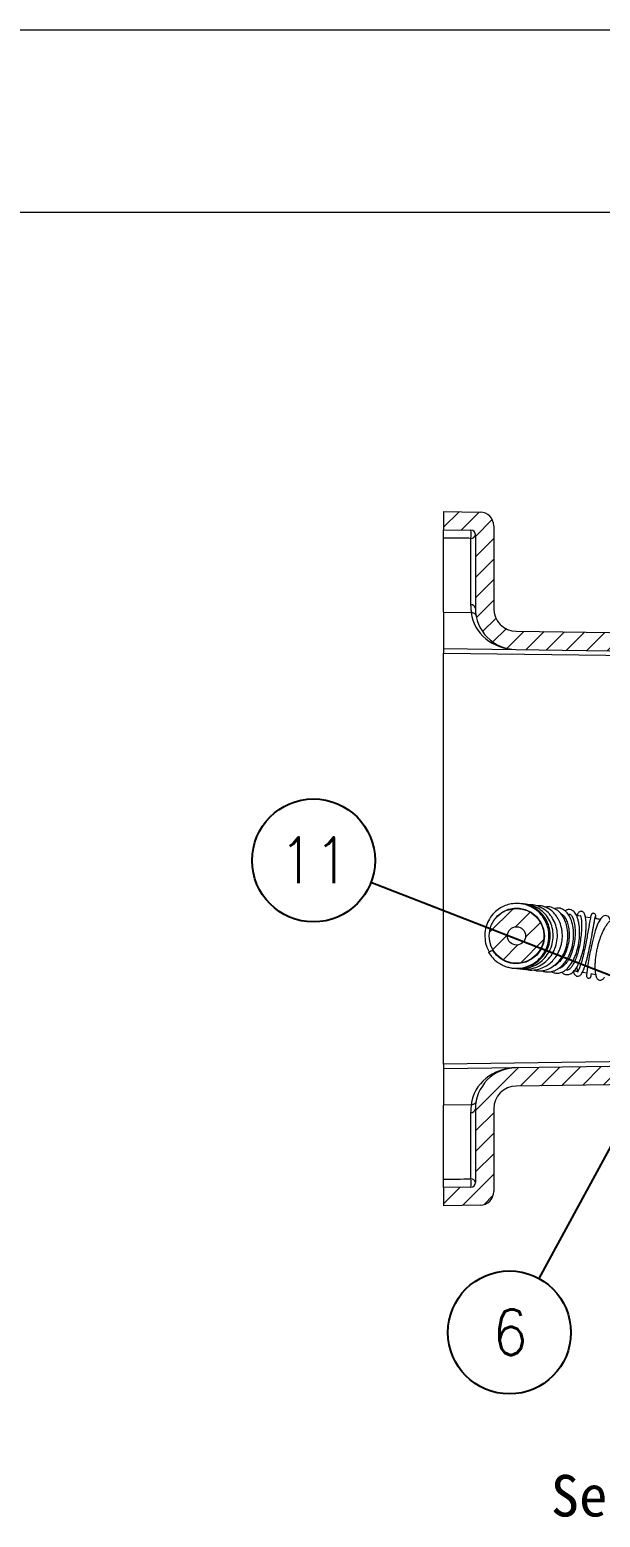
# Model space of a CAD drawing. Extents: x 14808 to 20058, y -13198 to -11680.
# Drawn here: x 15275 to 15337.5, y -12691.4 to -12528.5 of the extents above; entities that cross this region are included whole.
import ezdxf

# ---------------------------------------------------------------- set-up
doc = ezdxf.new("R2010")
doc.units = 0
doc.header["$LTSCALE"] = 7
doc.header["$MEASUREMENT"] = 0
doc.layers.get('0').update_dxf_attribs({"color": 2, "linetype": 'CONTINUOUS'})
doc.styles.add('GHS', font='romans', dxfattribs={"bigfont": 'ghs'})
doc.styles.add('TEXTSTYLE_0', font='txt.shx', dxfattribs={"width": 0.8, "bigfont": 'whgtxt.shx'})
doc.dimstyles.new('STANDARD$7', dxfattribs={"dimtxt": 3.5, "dimasz": 3, "dimexe": 1, "dimexo": 0.0625, "dimgap": 1, "dimtad": 1, "dimdec": 4, "dimzin": 0, "dimdsep": 46, "dimtxsty": 'GHS', "dimcen": 1, "dimclrt": 2, "dimadec": 0, "dimazin": 0, "dimtfac": 1, "dimtdec": 4, "dimtofl": 0, "dimtmove": 0, "dimatfit": 3, "dimfxl": 1, "dimtolj": 1, "dimtzin": 0, "dimarcsym": 0})
pattern_1 = [(45, (-201.2296, 37.0511), (-0.561266, 0.561266), [])]

# ---------------------------------------------------------------- blocks, each defined once
blk = doc.blocks.new('A$C2B980ED6')
at = {"color": 2}
blk.add_circle((3.366, 3.366), 3.366, dxfattribs=at)
at = {"color": 2, "insert": (3.41, 3.376), "char_height": 2.5, "width": 5.41323, "attachment_point": 5, "style": 'TEXTSTYLE_0'}
blk.add_mtext('{\\W0.9;6}', dxfattribs=at)
blk = doc.blocks.new('A$C04071385')
at = {"color": 2}
blk.add_circle((3.366, 3.366), 3.366, dxfattribs=at)
at = {"color": 2, "insert": (3.41, 3.376), "char_height": 2.5, "width": 5.41323, "attachment_point": 5, "style": 'TEXTSTYLE_0'}
blk.add_mtext('{\\W0.9;11}', dxfattribs=at)
blk = doc.blocks.new('A$C3ED52FEC')
at = {"linetype": 'Continuous', "lineweight": 0}
h = blk.add_hatch(dxfattribs=at)
h.set_pattern_fill('ANSI31', color=2, scale=0.25, style=0)
h.set_pattern_definition(pattern_1)
edge = h.paths.add_edge_path(flags=0)
edge.add_line((32.5, 28.531), (32.5, 29.841))
edge.add_arc((31.25, 29.841), 1.25, 0, 89.25)
edge.add_line((31.266, 31.091), (3.984, 31.448))
edge.add_arc((4, 32.698), 1.25, 180, 269.25, ccw=False)
edge.add_line((2.75, 32.698), (2.75, 37.224))
edge.add_arc((2, 37.224), 0.75, 0, 89.25)
edge.add_line((2.01, 37.974), (0, 38))
edge.add_line((0, 38), (0, 37))
edge.add_line((0, 37), (1.503, 36.98))
edge.add_arc((1.5, 36.73), 0.25, 0, 89.25, ccw=False)
edge.add_line((1.75, 36.73), (1.75, 32.698))
edge.add_arc((4, 32.698), 2.25, 180, 269.25)
edge.add_line((3.971, 30.448), (31.253, 30.091))
edge.add_arc((31.25, 29.841), 0.25, 0, 89.25, ccw=False)
edge.add_line((31.5, 29.841), (31.5, 28.531))
edge.add_line((31.5, 28.531), (32.5, 28.531))
h = blk.add_hatch(dxfattribs=at)
h.set_pattern_fill('ANSI31', color=2, scale=0.25, style=0)
h.set_pattern_definition(pattern_1)
edge = h.paths.add_edge_path(flags=0)
edge.add_arc((4, 14.77), 1.5, 0, 360)
edge = h.paths.add_edge_path(flags=0)
edge.add_arc((4, 14.77), 0.5, 0, 360)
h = blk.add_hatch(dxfattribs=at)
h.set_pattern_fill('ANSI31', color=2, scale=0.25, style=0)
h.set_pattern_definition(pattern_1)
edge = h.paths.add_edge_path(flags=0)
edge.add_arc((4, 5.302), 1.25, 90.75, 180, ccw=False)
edge.add_line((3.984, 6.552), (12.375, 6.662))
edge.add_line((12.375, 6.662), (12.375, 7.662))
edge.add_line((12.375, 7.662), (3.971, 7.552))
edge.add_arc((4, 5.302), 2.25, 90.75, 180)
edge.add_line((1.75, 5.302), (1.75, 1.27))
edge.add_arc((1.5, 1.27), 0.25, 270.75, 360, ccw=False)
edge.add_line((1.503, 1.02), (0, 1))
edge.add_line((0, 1), (0, 0))
edge.add_line((0, 0), (2.01, 0.026))
edge.add_arc((2, 0.776), 0.75, 270.75, 360)
edge.add_line((2.75, 0.776), (2.75, 5.302))
at = {"color": 7, "linetype": 'Continuous', "lineweight": 15}
for p, q in [((0, 38), (2.01, 37.974)), ((0, 38), (0, 37)), ((0, 37), (1.503, 36.98)), ((1.75, 36.73), (1.75, 32.698)), ((2.75, 37.224), (2.75, 32.698)), ((0, 32.5), (0, 36.55)), ((1.504, 32.901), (1.504, 36.534)), ((0, 32.5), (1.548, 32.473)), ((0, 32.5), (0, 30.5)), ((3.984, 31.448), (31.266, 31.091)), ((0, 30.5), (3.971, 30.448)), ((0, 30.5), (0, 30.25)), ((0, 30.25), (27.552, 29.889)), ((0, 7.75), (0, 30.25)), ((3.971, 30.448), (31.253, 30.091)), ((6.959, 15.925), (6.831, 15.943)), ((7.512, 15.844), (7.283, 15.878)), ((8.047, 15.76), (7.77, 15.804)), ((2.471, 13.868), (2.579, 13.932)), ((2.579, 13.932), (2.686, 13.995)), ((7.611, 12.791), (7.849, 12.751)), ((8.095, 12.708), (8.334, 12.665)), ((0, 7.75), (0, 7.5)), ((3.971, 7.552), (0, 7.5)), ((0, 7.5), (0, 5.5)), ((12.375, 7.662), (3.971, 7.552)), ((12.375, 6.662), (3.984, 6.552)), ((1.788, 5.714), (1.789, 5.723)), ((1.548, 5.527), (0, 5.5)), ((0, 1.45), (0, 5.5)), ((1.504, 1.466), (1.504, 5.099)), ((1.75, 5.302), (1.75, 1.27)), ((2.75, 5.302), (2.75, 0.776)), ((1.503, 1.02), (0, 1)), ((0, 1), (0, 0)), ((2.01, 0.026), (0, 0))]:
    blk.add_line(p, q, dxfattribs=at)
at = {"color": 8, "linetype": 'Continuous', "lineweight": 15}
blk.add_line((11.001, 7.894), (0, 7.75), dxfattribs=at)
at = {"color": 7, "linetype": 'Continuous', "lineweight": 15, "flags": 128}
for points in [[(2.92, 15.807), (2.965, 15.864), (3.255, 16.087), (3.567, 16.226), (3.876, 16.287), (4.17, 16.286), (4.48, 16.22), (4.798, 16.073), (5.098, 15.832), (5.336, 15.509), (5.48, 15.14), (5.524, 14.753), (5.471, 14.372), (5.327, 14.022), (5.107, 13.723), (4.827, 13.491), (4.508, 13.333), (4.136, 13.252), (3.911, 13.248), (3.663, 13.282), (3.402, 13.367), (3.14, 13.51), (2.895, 13.719), (2.686, 13.995), (2.686, 13.995)], [(9.144, 15.609), (9.13, 15.662), (9.03, 15.823), (8.881, 15.893), (8.737, 15.849), (8.614, 15.727), (8.499, 15.533), (8.443, 15.409), (8.383, 15.255), (8.31, 15.039), (8.226, 14.752), (8.136, 14.392), (8.045, 13.971), (8.002, 13.746), (7.961, 13.518), (7.924, 13.295), (7.893, 13.086), (7.867, 12.901), (7.849, 12.751), (7.838, 12.647), (7.835, 12.6), (7.835, 12.6)]]:
    blk.add_lwpolyline(points, dxfattribs=at)
at = {"color": 7, "linetype": 'Continuous', "lineweight": 15}
for radius in [1.5, 0.5]:
    blk.add_circle((4, 14.77), radius, dxfattribs=at)
for centre, radius, start, end in [((2, 37.224), 0.75, 0, 89.25), ((1.5, 36.73), 0.25, 0, 89.25), ((-1.184, 36.751), 2.697, 355.39837, 4.88192), ((1.525, 36.76), 0.227, 264.75996, 352.39759), ((1.522, 32.672), 0.229, 6.39702, 94.44287), ((4, 32.698), 2.25, 180, 269.25), ((4, 32.698), 1.25, 180, 269.25), ((4, 5.302), 2.25, 90.75, 180), ((4, 5.302), 1.25, 90.75, 180), ((1.522, 5.328), 0.229, 265.55713, 353.60298), ((-1.184, 1.249), 2.697, 355.11808, 4.60163), ((1.5, 1.27), 0.25, 270.75, 0), ((1.525, 1.24), 0.227, 7.60241, 95.24004), ((2, 0.776), 0.75, 270.75, 0)]:
    blk.add_arc(centre, radius, start, end, dxfattribs=at)
at = {"color": 8, "linetype": 'Continuous', "lineweight": 15}
for centre, major_axis, start_param, end_param in [((4, 32.698), (2.497, -0.033), 3.255932, 4.712389), ((4, 5.302), (2.497, 0.033), 1.570796, 3.023617)]:
    blk.add_ellipse(centre, major_axis=major_axis, ratio=0.90118, start_param=start_param, end_param=end_param, dxfattribs=at)
at = {"color": 7, "linetype": 'Continuous', "lineweight": 15}
for points, knots in [([(0, 36.55), (0, 36.569), (0, 36.607), (0, 36.687), (0, 36.772), (0, 36.854), (0, 36.925), (0, 36.976), (0, 36.998), (0, 36.999), (0, 37)], [0, 0, 0, 0, 0.1351481, 0.2703006, 0.4053416, 0.5402471, 0.6750929, 0.809981, 0.9449947, 1, 1, 1, 1]), ([(1.504, 36.534), (1.189, 36.538), (0.687, 36.543), (0.186, 36.548), (0, 36.55)], [0, 0, 0, 0, 0.629453, 1, 1, 1, 1]), ([(1.548, 32.47), (1.569, 32.47), (1.613, 32.468), (1.673, 32.441), (1.72, 32.405), (1.751, 32.367), (1.771, 32.333), (1.781, 32.308), (1.785, 32.294), (1.787, 32.287), (1.788, 32.283), (1.789, 32.28), (1.789, 32.28), (1.789, 32.279)], [0, 0, 0, 0, 0.168619, 0.354362, 0.510742, 0.641983, 0.747739, 0.824123, 0.85978, 0.885627, 0.915967, 0.96711, 1, 1, 1, 1]), ([(2.471, 13.868), (2.542, 13.763), (2.677, 13.563), (2.936, 13.337), (3.194, 13.179), (3.438, 13.08), (3.655, 13.025), (3.914, 12.99), (4.238, 12.997), (4.633, 13.095), (5.02, 13.296), (5.357, 13.598), (5.609, 13.979), (5.755, 14.405), (5.791, 14.846), (5.72, 15.277), (5.549, 15.676), (5.289, 16.019), (4.956, 16.29), (4.575, 16.468), (4.181, 16.55), (3.807, 16.544), (3.462, 16.466), (3.138, 16.322), (2.83, 16.101), (2.556, 15.789), (2.352, 15.395), (2.25, 14.946), (2.273, 14.485), (2.366, 14.122), (2.483, 13.944), (2.516, 13.895)], [0, 0, 0, 0, 0.034291, 0.065011, 0.092171, 0.115775, 0.135821, 0.152573, 0.186254, 0.222583, 0.261567, 0.302566, 0.343194, 0.383216, 0.422646, 0.461506, 0.500164, 0.538739, 0.57723, 0.615573, 0.652042, 0.685871, 0.717047, 0.74791, 0.782052, 0.819504, 0.860087, 0.901439, 0.942785, 0.984127, 1, 1, 1, 1]), ([(3.913, 13.003), (3.95, 12.998), (4.105, 12.977), (4.394, 13.011), (4.768, 13.12), (5.13, 13.326), (5.444, 13.622), (5.683, 13.991), (5.827, 14.41), (5.865, 14.852), (5.794, 15.288), (5.621, 15.69), (5.36, 16.032), (5.032, 16.296), (4.668, 16.457), (4.394, 16.529), (4.25, 16.525), (4.23, 16.524)], [0, 0, 0, 0, 0.01983, 0.08349, 0.152413, 0.226573, 0.303131, 0.380357, 0.458256, 0.536849, 0.615376, 0.693216, 0.77038, 0.846858, 0.920519, 0.988935, 1, 1, 1, 1]), ([(4.039, 12.991), (4.087, 12.984), (4.26, 12.958), (4.572, 12.995), (4.961, 13.114), (5.326, 13.337), (5.635, 13.646), (5.864, 14.024), (5.996, 14.449), (6.024, 14.892), (5.946, 15.323), (5.772, 15.715), (5.517, 16.044), (5.204, 16.291), (4.867, 16.441), (4.579, 16.509), (4.408, 16.502), (4.349, 16.5)], [0, 0, 0, 0, 0.025154, 0.09103, 0.162023, 0.236327, 0.311255, 0.386806, 0.463001, 0.539396, 0.61514, 0.690221, 0.764666, 0.837222, 0.904848, 0.967355, 1, 1, 1, 1]), ([(4.218, 12.976), (4.302, 12.962), (4.515, 12.928), (4.87, 12.973), (5.259, 13.112), (5.613, 13.352), (5.905, 13.676), (6.116, 14.065), (6.232, 14.494), (6.248, 14.934), (6.165, 15.357), (5.993, 15.737), (5.75, 16.05), (5.457, 16.28), (5.144, 16.418), (4.889, 16.477), (4.745, 16.467), (4.708, 16.464)], [0, 0, 0, 0, 0.044816, 0.114061, 0.18729, 0.26128, 0.335828, 0.410953, 0.486433, 0.561301, 0.635517, 0.709106, 0.78163, 0.850775, 0.916208, 0.977972, 1, 1, 1, 1]), ([(4.504, 12.948), (4.513, 12.945), (4.651, 12.892), (4.934, 12.898), (5.31, 12.964), (5.637, 13.121), (5.905, 13.326), (6.133, 13.58), (6.33, 13.904), (6.45, 14.244), (6.505, 14.564), (6.516, 14.829), (6.493, 15.088), (6.427, 15.392), (6.298, 15.702), (6.099, 15.985), (5.863, 16.204), (5.625, 16.338), (5.399, 16.403), (5.242, 16.431), (5.147, 16.418), (5.113, 16.414)], [0, 0, 0, 0, 0.005261, 0.080468, 0.150046, 0.21416, 0.273269, 0.327973, 0.390412, 0.465602, 0.508095, 0.553798, 0.59905, 0.641113, 0.715521, 0.777196, 0.834389, 0.90207, 0.94003, 0.979129, 1, 1, 1, 1]), ([(4.931, 12.91), (4.986, 12.893), (5.16, 12.84), (5.466, 12.86), (5.802, 12.967), (6.079, 13.144), (6.307, 13.36), (6.507, 13.631), (6.678, 13.981), (6.794, 14.403), (6.826, 14.849), (6.776, 15.261), (6.666, 15.604), (6.514, 15.885), (6.313, 16.121), (6.054, 16.296), (5.792, 16.379), (5.628, 16.356), (5.571, 16.348)], [0, 0, 0, 0, 0.033198, 0.105981, 0.176426, 0.236133, 0.287923, 0.345667, 0.41127, 0.48477, 0.561593, 0.632434, 0.69705, 0.755491, 0.816074, 0.885441, 0.96035, 1, 1, 1, 1]), ([(5.346, 12.872), (5.347, 12.872), (5.404, 12.843), (5.53, 12.811), (5.718, 12.79), (5.903, 12.811), (6.066, 12.859), (6.238, 12.941), (6.423, 13.069), (6.62, 13.269), (6.801, 13.53), (6.961, 13.862), (7.081, 14.268), (7.14, 14.733), (7.118, 15.202), (7.019, 15.608), (6.869, 15.918), (6.68, 16.142), (6.454, 16.276), (6.241, 16.313), (6.122, 16.271), (6.085, 16.258)], [0, 0, 0, 0, 0.001141, 0.039487, 0.081984, 0.121903, 0.157238, 0.187998, 0.23784, 0.288472, 0.343718, 0.404149, 0.47168, 0.546537, 0.627519, 0.703419, 0.771743, 0.835291, 0.902373, 0.970279, 1, 1, 1, 1]), ([(5.903, 12.817), (5.912, 12.811), (5.974, 12.769), (6.111, 12.731), (6.321, 12.722), (6.556, 12.8), (6.798, 12.98), (7.023, 13.264), (7.211, 13.632), (7.352, 14.062), (7.44, 14.533), (7.466, 15.017), (7.433, 15.396), (7.374, 15.66), (7.299, 15.881), (7.183, 16.075), (7.016, 16.202), (6.839, 16.218), (6.724, 16.185), (6.672, 16.138), (6.665, 16.131)], [0, 0, 0, 0, 0.007399, 0.051757, 0.102483, 0.16145, 0.228583, 0.298466, 0.368871, 0.440234, 0.513984, 0.590553, 0.670154, 0.711276, 0.751428, 0.823979, 0.88627, 0.940716, 0.992156, 1, 1, 1, 1]), ([(6.392, 16.01), (6.402, 16.008), (6.454, 15.994), (6.546, 15.916), (6.667, 15.769), (6.776, 15.544), (6.857, 15.245), (6.893, 14.881), (6.868, 14.478), (6.776, 14.074), (6.625, 13.714), (6.434, 13.424), (6.223, 13.226), (6.072, 13.123), (5.996, 13.104), (5.993, 13.103)], [0, 0, 0, 0, 0.018005, 0.090226, 0.165065, 0.248323, 0.338513, 0.433573, 0.533336, 0.635772, 0.733905, 0.827018, 0.914984, 0.996888, 1, 1, 1, 1]), ([(6.83, 15.944), (6.839, 15.949), (6.873, 15.969), (6.917, 15.959), (6.989, 15.916), (7.066, 15.798), (7.125, 15.642), (7.179, 15.436), (7.217, 15.119), (7.207, 14.689), (7.143, 14.254), (7.029, 13.851), (6.878, 13.508), (6.703, 13.243), (6.521, 13.074), (6.381, 12.994), (6.308, 12.991), (6.291, 12.99)], [0, 0, 0, 0, 0.020031, 0.07993, 0.14664, 0.225474, 0.26971, 0.316769, 0.409964, 0.500458, 0.588009, 0.672424, 0.753897, 0.832472, 0.907875, 0.978714, 1, 1, 1, 1]), ([(6.484, 12.79), (6.507, 12.765), (6.575, 12.686), (6.726, 12.638), (6.908, 12.659), (7.087, 12.775), (7.244, 12.96), (7.388, 13.212), (7.522, 13.537), (7.64, 13.934), (7.735, 14.393), (7.787, 14.797), (7.809, 15.114), (7.815, 15.337), (7.809, 15.531), (7.791, 15.734), (7.755, 15.913), (7.697, 16.033), (7.639, 16.088), (7.591, 16.112), (7.509, 16.12), (7.453, 16.094), (7.39, 16.036), (7.339, 15.968), (7.31, 15.893), (7.296, 15.856)], [0, 0, 0, 0, 0.025666, 0.07882, 0.1323, 0.186667, 0.24104, 0.296591, 0.355514, 0.418131, 0.485904, 0.559256, 0.598177, 0.637944, 0.67526, 0.709666, 0.769751, 0.818112, 0.843235, 0.862477, 0.877607, 0.914704, 0.941062, 0.970417, 1, 1, 1, 1]), ([(7.513, 15.87), (7.513, 15.87), (7.508, 15.869), (7.521, 15.84), (7.543, 15.733), (7.562, 15.551), (7.566, 15.344), (7.561, 15.091), (7.533, 14.739), (7.467, 14.311), (7.379, 13.921), (7.274, 13.585), (7.16, 13.312), (7.042, 13.103), (6.927, 12.967), (6.832, 12.904), (6.759, 12.89), (6.716, 12.914), (6.698, 12.924)], [0, 0, 0, 0, 0.004859, 0.056204, 0.121803, 0.200883, 0.245598, 0.293324, 0.385728, 0.471695, 0.55114, 0.624864, 0.695104, 0.761913, 0.827371, 0.892334, 0.954894, 1, 1, 1, 1]), ([(7.112, 12.82), (7.115, 12.808), (7.135, 12.719), (7.193, 12.635), (7.263, 12.572), (7.339, 12.556), (7.407, 12.562), (7.493, 12.608), (7.595, 12.738), (7.682, 12.927), (7.758, 13.146), (7.818, 13.347), (7.876, 13.57), (7.948, 13.87), (8.027, 14.248), (8.096, 14.609), (8.144, 14.875), (8.179, 15.074), (8.213, 15.275), (8.247, 15.471), (8.278, 15.646), (8.303, 15.775), (8.319, 15.842), (8.323, 15.83), (8.324, 15.827)], [0, 0, 0, 0, 0.010232, 0.074149, 0.119509, 0.135065, 0.152449, 0.197543, 0.256504, 0.329583, 0.371558, 0.415698, 0.458434, 0.499633, 0.577307, 0.649084, 0.682985, 0.719727, 0.761262, 0.807536, 0.858483, 0.91403, 0.97408, 1, 1, 1, 1]), ([(8.097, 15.924), (8.095, 15.926), (8.088, 15.933), (8.07, 15.869), (8.045, 15.754), (8.017, 15.602), (7.987, 15.43), (7.947, 15.201), (7.896, 14.91), (7.829, 14.541), (7.753, 14.155), (7.666, 13.752), (7.585, 13.434), (7.518, 13.212), (7.458, 13.035), (7.395, 12.891), (7.352, 12.817), (7.336, 12.805), (7.363, 12.809), (7.376, 12.802), (7.359, 12.831), (7.331, 12.911), (7.313, 13.026), (7.304, 13.08)], [0, 0, 0, 0, 0.03341, 0.087256, 0.137151, 0.183146, 0.225297, 0.263658, 0.329065, 0.387816, 0.450859, 0.518149, 0.58955, 0.626664, 0.661806, 0.72327, 0.773297, 0.811463, 0.837151, 0.864992, 0.904325, 0.955067, 1, 1, 1, 1]), ([(8.342, 15.819), (8.342, 15.845), (8.342, 15.895), (8.309, 15.956), (8.266, 15.997), (8.214, 16.011), (8.167, 16.002), (8.133, 15.981), (8.112, 15.96), (8.1, 15.943), (8.092, 15.925), (8.089, 15.913), (8.088, 15.907)], [0, 0, 0, 0, 0.192935, 0.369148, 0.524949, 0.658666, 0.769797, 0.86058, 0.899526, 0.93498, 0.968014, 1, 1, 1, 1]), ([(9.863, 15.582), (9.813, 15.631), (9.72, 15.725), (9.527, 15.781), (9.362, 15.753), (9.212, 15.672), (9.089, 15.57), (8.968, 15.433), (8.828, 15.228), (8.685, 14.953), (8.569, 14.649), (8.488, 14.39), (8.427, 14.159), (8.372, 13.899), (8.328, 13.626), (8.3, 13.361), (8.29, 13.124), (8.293, 12.924), (8.312, 12.713), (8.358, 12.527), (8.431, 12.399), (8.551, 12.331), (8.68, 12.358), (8.763, 12.418), (8.806, 12.495), (8.817, 12.515)], [0, 0, 0, 0, 0.053601, 0.101669, 0.160732, 0.195444, 0.23346, 0.272626, 0.308935, 0.372869, 0.428192, 0.45951, 0.49473, 0.533853, 0.576886, 0.620517, 0.661453, 0.699748, 0.735435, 0.79893, 0.850774, 0.889941, 0.930505, 0.982124, 1, 1, 1, 1]), ([(8.58, 15.669), (8.58, 15.669), (8.506, 15.683), (8.41, 15.699), (8.315, 15.715), (8.293, 15.719)], [0, 0, 0, 0, 0.0050377, 0.7686181, 1, 1, 1, 1]), ([(8.343, 15.71), (8.343, 15.716), (8.345, 15.765), (8.345, 15.816), (8.342, 15.848), (8.341, 15.864)], [0, 0, 0, 0, 0.056385, 0.516921, 1, 1, 1, 1]), ([(7.151, 12.865), (7.157, 12.864), (7.224, 12.854), (7.296, 12.842), (7.36, 12.831)], [0, 0, 0, 0, 0.095041, 1, 1, 1, 1]), ([(7.836, 12.609), (7.834, 12.599), (7.832, 12.579), (7.841, 12.54), (7.86, 12.505), (7.888, 12.48), (7.91, 12.466), (7.935, 12.458), (7.967, 12.456), (8.006, 12.465), (8.043, 12.489), (8.07, 12.522), (8.078, 12.547), (8.081, 12.559)], [0, 0, 0, 0, 0.084252, 0.16492, 0.316338, 0.387405, 0.455096, 0.520027, 0.582203, 0.698146, 0.805956, 0.905915, 1, 1, 1, 1]), ([(8.081, 12.56), (8.082, 12.563), (8.085, 12.568), (8.097, 12.665), (8.103, 12.707)], [0, 0, 0, 0, 0.565355, 1, 1, 1, 1]), ([(1.789, 5.722), (1.789, 5.722), (1.789, 5.723), (1.789, 5.72), (1.787, 5.713), (1.784, 5.703), (1.775, 5.675), (1.752, 5.63), (1.703, 5.578), (1.633, 5.536), (1.576, 5.53), (1.547, 5.527)], [0, 0, 0, 0, 0.083424, 0.18515, 0.227678, 0.255007, 0.295498, 0.446614, 0.597804, 0.798725, 1, 1, 1, 1]), ([(0, 1.45), (0.24, 1.453), (0.742, 1.458), (1.243, 1.463), (1.504, 1.466)], [0, 0, 0, 0, 0.479187, 1, 1, 1, 1]), ([(0, 1), (0, 1.003), (0, 1.008), (0, 1.052), (0, 1.115), (0, 1.194), (0, 1.28), (0, 1.361), (0, 1.418), (0, 1.443), (0, 1.45)], [0, 0, 0, 0, 0.135188, 0.27038, 0.405465, 0.540403, 0.675256, 0.810122, 0.945095, 1, 1, 1, 1])]:
    blk.add_open_spline(points, degree=3, knots=knots, dxfattribs=at)
at = {"color": 8, "linetype": 'Continuous', "lineweight": 15}
for points, knots in [([(1.548, 32.48), (1.548, 32.48), (1.548, 32.481), (1.533, 32.557), (1.512, 32.691), (1.507, 32.83), (1.504, 32.901)], [0, 0, 0, 0, 0.186037, 0.460001, 0.726154, 1, 1, 1, 1]), ([(1.504, 5.099), (1.509, 5.196), (1.517, 5.359), (1.54, 5.48), (1.551, 5.531), (1.549, 5.522), (1.548, 5.52)], [0, 0, 0, 0, 0.3856547, 0.6490882, 0.9200145, 1, 1, 1, 1])]:
    blk.add_open_spline(points, degree=3, knots=knots, dxfattribs=at)

msp = doc.modelspace()

# ---------------------------------------------------------------- linework, layer by layer
at = {"color": 2, "linetype": 'Continuous', "lineweight": 15}
msp.add_line((14807.56, -12528.52), (15647.56, -12528.52), dxfattribs=at)
at = {"color": 7, "linetype": 'Continuous', "lineweight": 15}
msp.add_line((15627.56, -12548.52), (14827.56, -12548.52), dxfattribs=at)

# ---------------------------------------------------------------- block references
at = {"xscale": 2, "yscale": 2, "zscale": 2}
for name, p in [('A$C3ED52FEC', (15320.29, -12657.28)), ('A$C04071385', (15299.33, -12626.21)), ('A$C2B980ED6', (15320.78, -12677.89))]:
    msp.add_blockref(name, p, dxfattribs=at)

# ---------------------------------------------------------------- texts
at = {"color": 2}
msp.add_text('Section View C-C', height=4.55, dxfattribs=at).set_placement((15332.05, -12691.31))

# ---------------------------------------------------------------- leaders
for points in [[(15346.89, -12635.31), (15312.34, -12621.91)], [(15344.16, -12640.52), (15330.73, -12665.24)]]:
    msp.add_leader(points, dimstyle='STANDARD$7', override={"dimtxt": 3, "dimexo": 0.3, "dimgap": 2, "dimtad": 0, "dimdec": 1, "dimzin": 8, "dimcen": 0, "dimclrd": 2, "dimclre": 2, "dimazin": 2, "dimtp": 0.1, "dimtfac": 0.5, "dimtdec": 1, "dimfxl": 2.5, "dimarcsym": 1})

doc.saveas('drawing.dxf')
